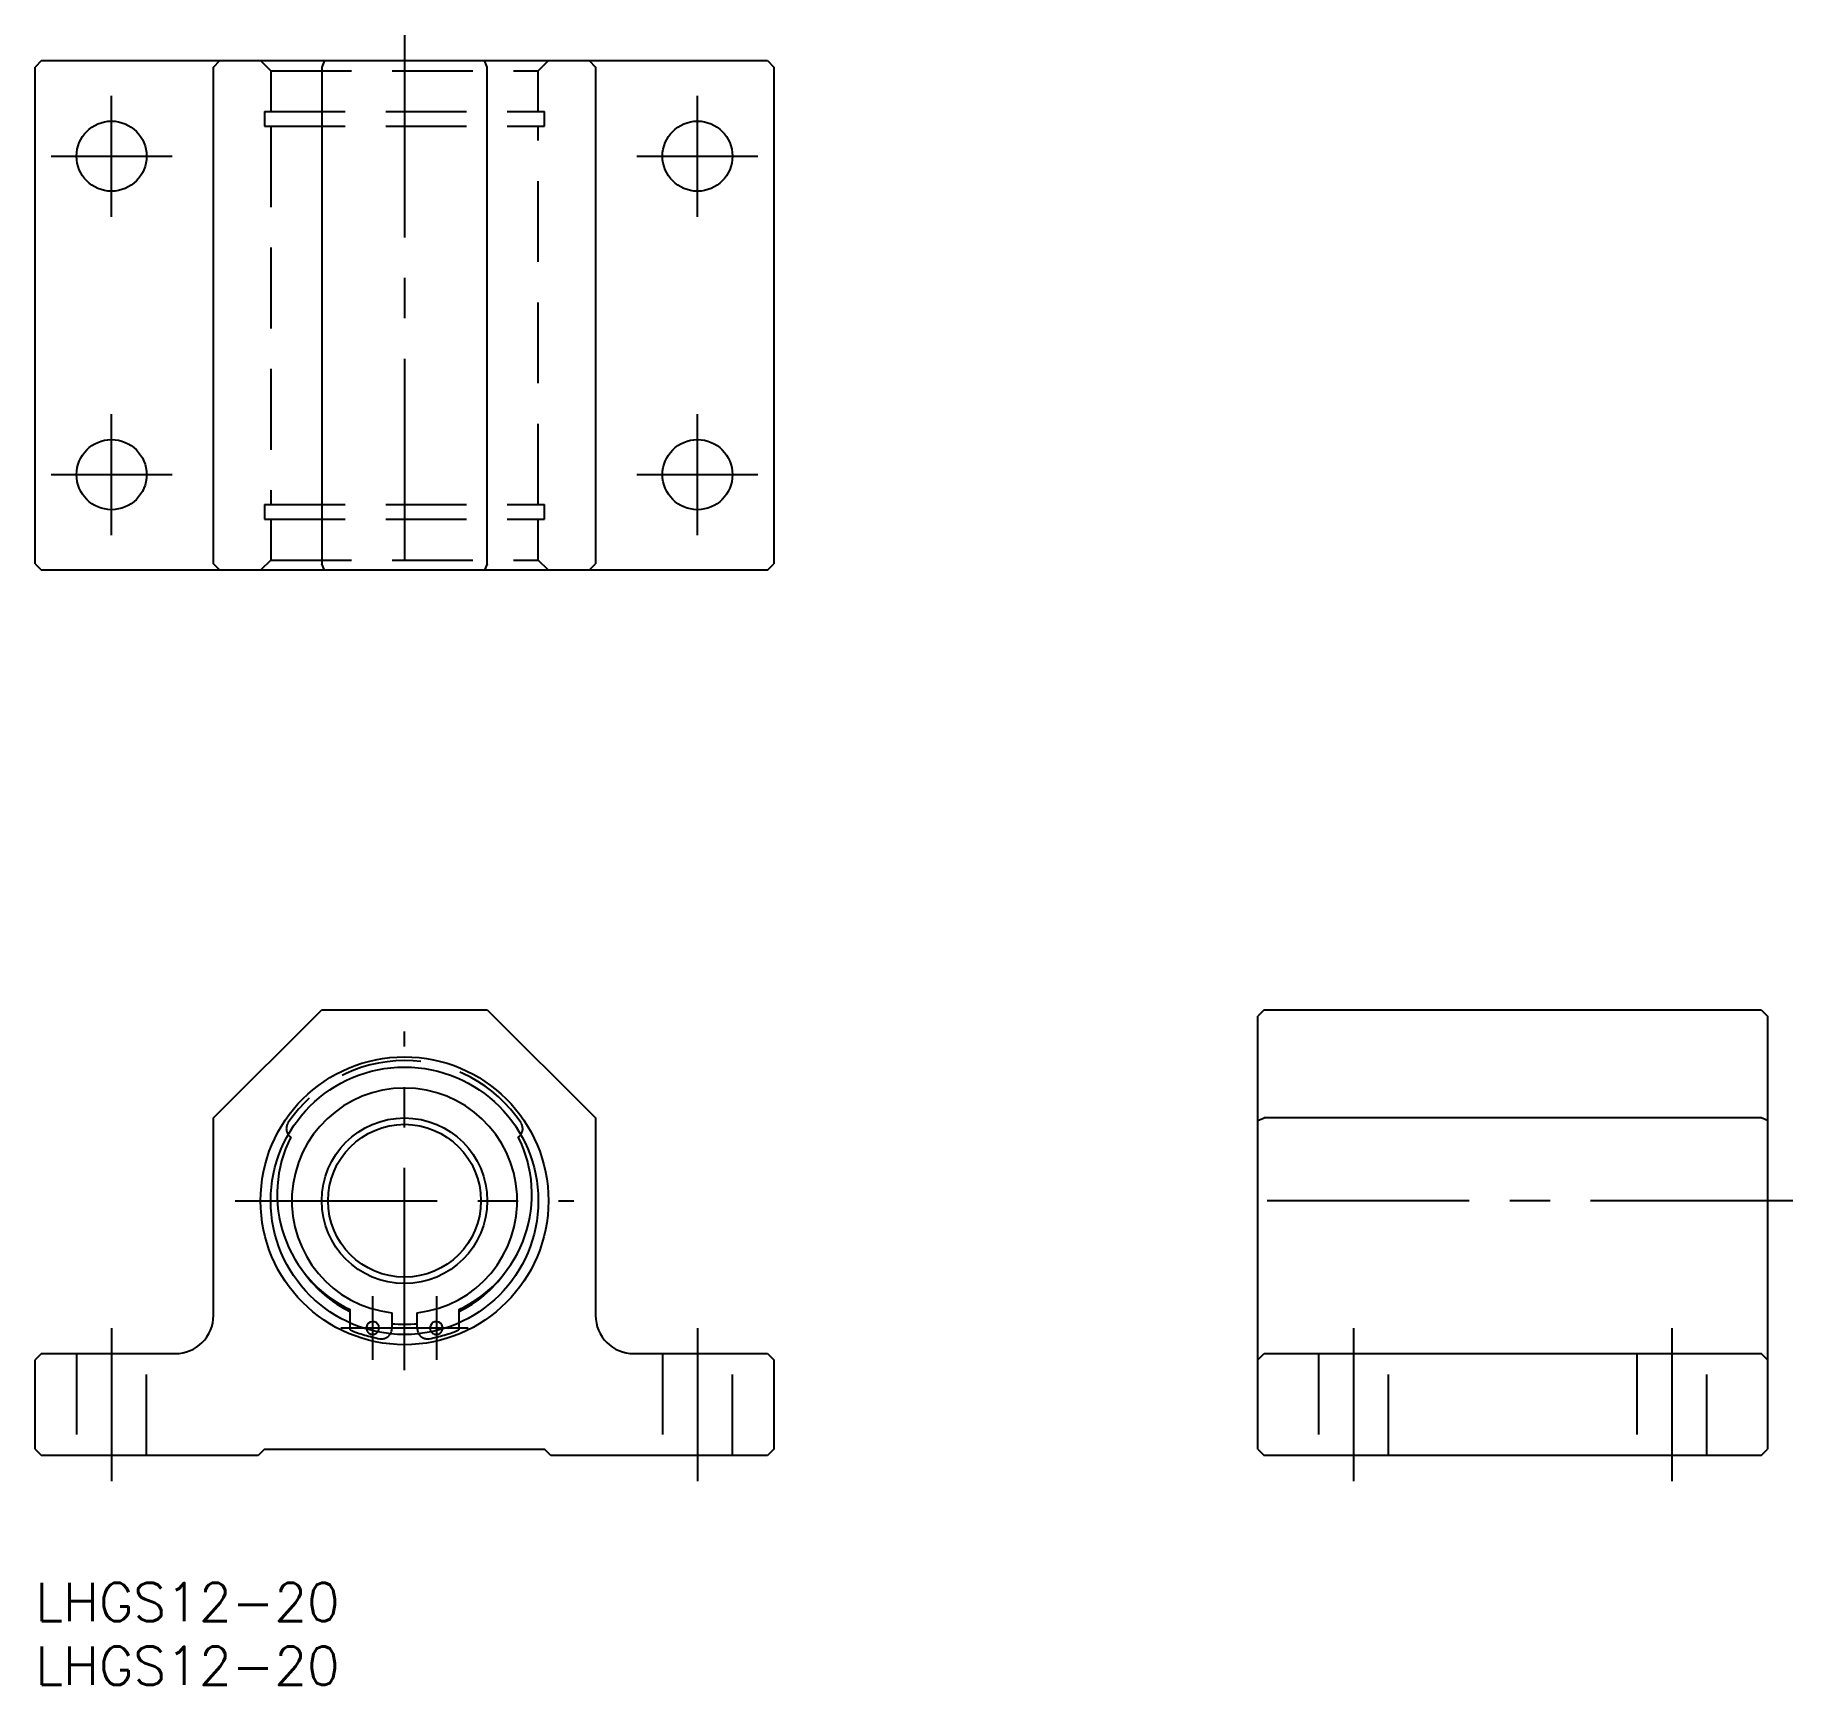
# Model space of a CAD drawing. Extents: x 0 to 138, y -8 to 122.
import ezdxf

# ---------------------------------------------------------------- set-up
doc = ezdxf.new("R2010")
doc.units = 0
doc.header["$LTSCALE"] = 0.5
doc.linetypes.add('CENTER', pattern=[50.8, 31.75, -6.35, 6.35, -6.35])
doc.linetypes.add('DASHED', pattern=[19.05, 12.7, -6.35])
for name, color, linetype in [('MSM_CENTER', 1, 'CENTER'), ('MSM_CONTINUOUS', 7, 'CONTINUOUS'), ('MSM_DASHED', 4, 'DASHED'), ('MSM_PART_NUMBER', 7, 'CONTINUOUS')]:
    doc.layers.add(name, color=color, linetype=linetype)
doc.styles.get("Standard").update_dxf_attribs({"font": 'txt.shx', "height": 3, "bigfont": 'bigfont.shx'})

# ---------------------------------------------------------------- blocks, each defined once
blk = doc.blocks.new('*U2')
at = {"layer": 'MSM_PART_NUMBER'}
blk.add_text('LHGS12-20', height=3, dxfattribs=at).set_placement((0, -3))
blk = doc.blocks.new('*U3')
at = {"layer": 'MSM_PART_NUMBER'}
blk.add_text('LHGS12-20', height=3, dxfattribs=at).set_placement((0, -8))

msp = doc.modelspace()

# ---------------------------------------------------------------- linework, layer by layer
at = {"layer": 'MSM_CENTER'}
for p, q in [((29, 121.5), (29, 77.5)), ((6, 107.25), (6, 116.75)), ((52, 107.25), (52, 116.75)), ((1.25, 112), (10.75, 112)), ((47.25, 112), (56.75, 112)), ((6, 82.25), (6, 91.75)), ((52, 82.25), (52, 91.75)), ((1.25, 87), (10.75, 87)), ((47.25, 87), (56.75, 87)), ((29, 16.7), (29, 43.3)), ((15.7, 30), (42.3, 30)), ((138, 30), (94, 30)), ((26.5, 17.51), (26.5, 22.51)), ((31.5, 22.51), (31.5, 17.51)), ((6, 20), (6, 8)), ((34, 20.01), (24, 20.01)), ((52, 20), (52, 8)), ((103.5, 20), (103.5, 8)), ((128.5, 20), (128.5, 8))]:
    msp.add_line(p, q, dxfattribs=at)
at = {"layer": 'MSM_CONTINUOUS'}
for p, q in [((0.5, 119.5), (0, 119)), ((0, 80), (0, 119)), ((0.5, 119.5), (57.5, 119.5)), ((14, 119), (14.5, 119.5)), ((14, 80), (14, 119)), ((22.71, 119.5), (22.5, 119)), ((22.5, 119), (22.5, 80)), ((35.5, 119), (35.29, 119.5)), ((35.5, 80), (35.5, 119)), ((43.5, 119.5), (44, 119)), ((44, 119), (44, 80)), ((57.5, 119.5), (58, 119)), ((58, 119), (58, 80)), ((0, 80), (0.5, 79.5)), ((57.5, 79.5), (0.5, 79.5)), ((14.5, 79.5), (14, 80)), ((22.71, 79.5), (22.5, 80)), ((35.5, 80), (35.29, 79.5)), ((43.5, 79.5), (44, 80)), ((57.5, 79.5), (58, 80)), ((14, 36.5), (22.5, 45)), ((22.5, 45), (35.5, 45)), ((35.5, 45), (44, 36.5)), ((96.5, 45), (96, 44.5)), ((96, 10.5), (96, 44.5)), ((96.5, 45), (135.5, 45)), ((135.5, 45), (136, 44.5)), ((136, 44.5), (136, 10.5)), ((14, 21), (14, 36.5)), ((44, 36.5), (44, 21)), ((96, 36.29), (96.5, 36.5)), ((135.5, 36.5), (96.5, 36.5)), ((136, 36.29), (135.5, 36.5)), ((24.73, 20.41), (24.73, 21.46)), ((28, 21.21), (28, 19.96)), ((30, 19.96), (30, 21.21)), ((33.27, 21.46), (33.27, 20.41)), ((0.5, 18), (0, 17.5)), ((0.5, 18), (11, 18)), ((47, 18), (57.5, 18)), ((57.5, 18), (58, 17.5)), ((96, 17.5), (96.5, 18)), ((96.5, 18), (135.5, 18)), ((136, 17.5), (135.5, 18)), ((0, 10.5), (0, 17.5)), ((58, 17.5), (58, 10.5)), ((0, 10.5), (0.5, 10)), ((17.5, 10), (0.5, 10)), ((18, 10.5), (17.5, 10)), ((18, 10.5), (40, 10.5)), ((40.5, 10), (40, 10.5)), ((57.5, 10), (40.5, 10)), ((58, 10.5), (57.5, 10)), ((96, 10.5), (96.5, 10)), ((135.5, 10), (96.5, 10)), ((135.5, 10), (136, 10.5))]:
    msp.add_line(p, q, dxfattribs=at)
for centre, radius in [((6, 112), 2.75), ((52, 112), 2.75), ((6, 87), 2.75), ((52, 87), 2.75), ((29, 30), 11.3), ((29, 30), 10.5), ((29, 30), 6.5), ((29, 30), 6)]:
    msp.add_circle(centre, radius, dxfattribs=at)
for centre, radius, start, end in [((29, 30), 8.85, 276.488, 263.512), ((29, 30.5), 10, 153.2563, 244.7372), ((20.52, 35.66), 0.8, 216.3168, 236.027), ((29, 30.5), 10, 295.2628, 26.7437), ((37.48, 35.66), 0.8, 303.973, 323.6832), ((29, 30), 9.7, 215.6975, 243.8981), ((29, 30), 9.7, 296.1019, 324.3025), ((11, 21), 3, 270, 0), ((47, 21), 3, 180, 270), ((26.5, 20.01), 0.5, 323.6433, 188.2626), ((27.2, 19.96), 0.8, 329.8797, 0), ((29, 30), 9.7, 264.0827, 275.9173), ((30.8, 19.96), 0.8, 180, 210.1203), ((31.5, 20.01), 0.5, 351.7374, 216.3567)]:
    msp.add_arc(centre, radius, start, end, dxfattribs=at)
at = {"layer": 'MSM_DASHED'}
for p, q in [((17.7, 119.5), (18.5, 118.7)), ((18.5, 118.7), (39.5, 118.7)), ((18.5, 118.7), (18.5, 115.5)), ((39.5, 118.7), (40.3, 119.5)), ((39.5, 115.5), (39.5, 118.7)), ((18, 115.5), (40, 115.5)), ((18, 115.5), (18, 114.35)), ((40, 114.35), (40, 115.5)), ((18, 114.35), (40, 114.35)), ((18.5, 114.35), (18.5, 84.65)), ((39.5, 84.65), (39.5, 114.35)), ((18, 84.65), (40, 84.65)), ((18, 84.65), (18, 83.5)), ((40, 83.5), (40, 84.65)), ((18, 83.5), (40, 83.5)), ((18.5, 83.5), (18.5, 80.3)), ((39.5, 80.3), (39.5, 83.5)), ((18.5, 80.3), (17.7, 79.5)), ((18.5, 80.3), (39.5, 80.3)), ((40.3, 79.5), (39.5, 80.3)), ((24.73, 19.86), (24.73, 20.41)), ((33.27, 20.41), (33.27, 19.86)), ((3.25, 18), (3.25, 10)), ((8.75, 10), (8.75, 18)), ((49.25, 18), (49.25, 10)), ((54.75, 10), (54.75, 18)), ((100.75, 18), (100.75, 10)), ((106.25, 10), (106.25, 18)), ((125.75, 18), (125.75, 10)), ((131.25, 10), (131.25, 18))]:
    msp.add_line(p, q, dxfattribs=at)
for centre, radius, start, end in [((29, 30), 11, 33.7272, 146.2728), ((20.52, 35.66), 0.8, 146.2728, 216.3168), ((37.48, 35.66), 0.8, 323.6832, 33.7272), ((29, 30), 11, 247.1716, 259.8358), ((26.5, 20.01), 0.5, 188.2626, 323.6433), ((27.2, 19.96), 0.8, 259.8358, 329.8797), ((30.8, 19.96), 0.8, 210.1203, 280.1642), ((29, 30), 11, 280.1642, 292.8284), ((31.5, 20.01), 0.5, 216.3567, 351.7374)]:
    msp.add_arc(centre, radius, start, end, dxfattribs=at)

# ---------------------------------------------------------------- block references
at = {"layer": 'MSM_CONTINUOUS'}
for name in ['*U2', '*U3']:
    msp.add_blockref(name, (0, 0), dxfattribs=at)

doc.saveas('drawing.dxf')
